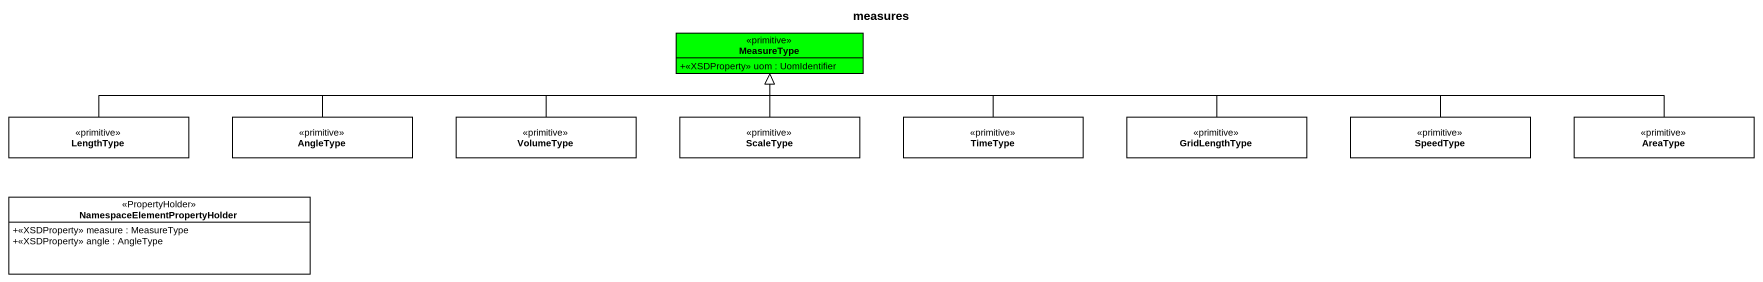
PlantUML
@startuml
title measures
hide circle
hide empty members
skinparam classAttributeIconSize 0
class MeasureType <<primitive>> #00FF00 {
  +<<XSDProperty>> uom : UomIdentifier
}
class LengthType <<primitive>>
class AngleType <<primitive>>
class VolumeType <<primitive>>
class ScaleType <<primitive>>
class TimeType <<primitive>>
class GridLengthType <<primitive>>
class SpeedType <<primitive>>
class AreaType <<primitive>>
class "NamespaceElementPropertyHolder" as NamespaceElementPropertyHold <<PropertyHolder>> {
  +<<XSDProperty>> measure : MeasureType
  +<<XSDProperty>> angle : AngleType
}
LengthType -right-|> MeasureType
AngleType -right-|> MeasureType
VolumeType -right-|> MeasureType
ScaleType -up-|> MeasureType
TimeType -left-|> MeasureType
GridLengthType -left-|> MeasureType
SpeedType -left-|> MeasureType
AreaType -left-|> MeasureType
@enduml
